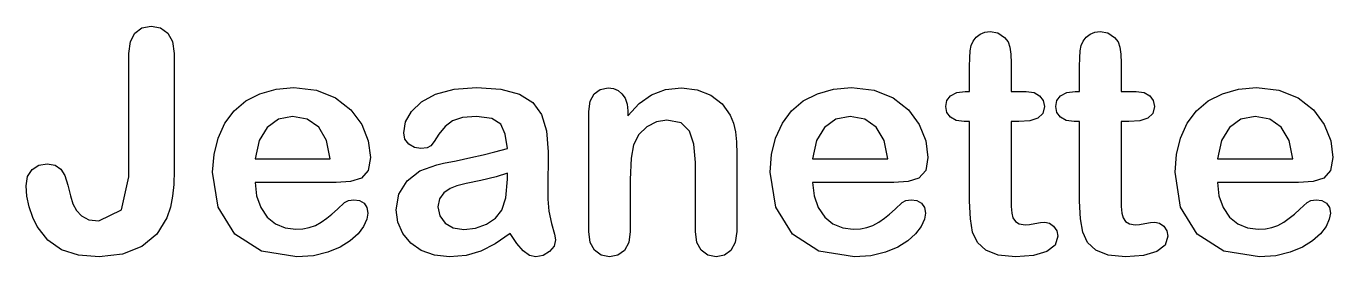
# Model space of a CAD drawing. Extents: x 0 to 56.9, y 0 to 10.
import ezdxf

# ---------------------------------------------------------------- set-up
doc = ezdxf.new("R2010")
doc.units = 0
doc.layers.add('Layer_1', color=7, linetype='CONTINUOUS')

msp = doc.modelspace()

# ---------------------------------------------------------------- linework, layer by layer
at = {"layer": 'Layer_1', "color": 7}
for points in [[(6.435989, 8.837083), (6.435989, 6.297083), (6.435989, 3.757083), (6.421102, 3.145231), (6.376459, 2.632603), (6.287158, 2.166273), (6.125105, 1.693333), (5.686884, 0.980612), (5.033699, 0.443176), (4.190336, 0.110795), (3.181615, 0), (2.277069, 0.077721), (1.534584, 0.310885), (0.942578, 0.71768), (0.476251, 1.316301), (0.284428, 1.714827), (0.132293, 2.169583), (0.033075, 2.640869), (0.000001, 3.08901), (0.064493, 3.497456), (0.257969, 3.796769), (0.552318, 3.980321), (0.919428, 4.04151), (1.261731, 3.985283), (1.508126, 3.816612), (1.683411, 3.528876), (1.812397, 3.115468), (1.924843, 2.657404), (2.037293, 2.301875), (2.187773, 2.0191), (2.414324, 1.779321), (2.735129, 1.615609), (3.168386, 1.561042), (4.145688, 2.038943), (4.471459, 3.472654), (4.471459, 6.154869), (4.471459, 8.837083), (4.535948, 9.357972), (4.729428, 9.730051), (5.040309, 9.953286), (5.443803, 10.027708), (5.852249, 9.953286), (6.164793, 9.730051), (6.368186, 9.357972), (6.43599, 8.837083)], [(40.858282, 7.183436), (40.9575, 7.183436), (41.056718, 7.183436), (41.056718, 7.725833), (41.056718, 8.268228), (41.061685, 8.656828), (41.076559, 8.949529), (41.12286, 9.182687), (41.20885, 9.379478), (41.337834, 9.546488), (41.513122, 9.677135), (41.723132, 9.766424), (41.956299, 9.796196), (42.283719, 9.731697), (42.578071, 9.538228), (42.728549, 9.346398), (42.809581, 9.114894), (42.849267, 8.817232), (42.862503, 8.41375), (42.862503, 7.798593), (42.862503, 7.183436), (43.193231, 7.183436), (43.523961, 7.183436), (43.861302, 7.137129), (44.106045, 6.998228), (44.25983, 6.793171), (44.311096, 6.535208), (44.238334, 6.225972), (44.020054, 6.025885), (43.672786, 5.916738), (43.199846, 5.880362), (43.031173, 5.880362), (42.862503, 5.880362), (42.862503, 4.220103), (42.862503, 2.559843), (42.869107, 2.184462), (42.888947, 1.905), (42.945166, 1.699946), (43.047697, 1.534583), (43.219675, 1.430401), (43.471031, 1.395676), (43.65789, 1.408913), (43.900979, 1.448602), (44.142409, 1.493249), (44.324313, 1.508122), (44.531012, 1.463472), (44.714572, 1.329526), (44.848512, 1.136052), (44.893165, 0.899581), (44.774099, 0.514279), (44.416915, 0.231507), (43.836483, 0.057872), (43.047697, -0.000003), (42.303556, 0.071103), (41.764467, 0.284424), (41.402319, 0.62342), (41.188999, 1.071558), (41.089781, 1.658603), (41.056707, 2.414318), (41.056707, 4.14734), (41.056707, 5.88036), (40.937646, 5.88036), (40.818582, 5.88036), (40.474624, 5.926658), (40.223271, 6.065568), (40.06948, 6.275578), (40.018217, 6.535206), (40.071133, 6.793168), (40.229883, 6.998225), (40.496121, 7.137126), (40.858271, 7.183433)], [(45.647241, 7.183436), (45.746459, 7.183436), (45.845677, 7.183436), (45.845677, 7.725833), (45.845677, 8.268228), (45.850644, 8.656828), (45.865517, 8.949529), (45.911818, 9.182687), (45.997809, 9.379478), (46.126793, 9.546488), (46.302081, 9.677135), (46.512091, 9.766424), (46.745257, 9.796196), (47.072677, 9.731697), (47.367029, 9.538228), (47.517507, 9.346398), (47.598539, 9.114894), (47.638225, 8.817232), (47.651461, 8.41375), (47.651461, 7.798593), (47.651461, 7.183436), (47.982189, 7.183436), (48.31292, 7.183436), (48.65026, 7.137129), (48.895003, 6.998228), (49.048789, 6.793171), (49.100054, 6.535208), (49.027292, 6.225972), (48.809013, 6.025885), (48.461744, 5.916738), (47.988804, 5.880362), (47.820132, 5.880362), (47.651461, 5.880362), (47.651461, 4.220103), (47.651461, 2.559843), (47.658065, 2.184462), (47.677906, 1.905), (47.734124, 1.699946), (47.836656, 1.534583), (48.008633, 1.430401), (48.259989, 1.395676), (48.446848, 1.408913), (48.689938, 1.448602), (48.931367, 1.493249), (49.113271, 1.508122), (49.319971, 1.463472), (49.503531, 1.329526), (49.637471, 1.136052), (49.682124, 0.899581), (49.563057, 0.514279), (49.205874, 0.231507), (48.625441, 0.057872), (47.836656, -0.000003), (47.092515, 0.071103), (46.553425, 0.284424), (46.191278, 0.62342), (45.977957, 1.071558), (45.878739, 1.658603), (45.845665, 2.414318), (45.845665, 4.14734), (45.845665, 5.88036), (45.726604, 5.88036), (45.60754, 5.88036), (45.263582, 5.926658), (45.012229, 6.065568), (44.858438, 6.275578), (44.807175, 6.535206), (44.860092, 6.793168), (45.018842, 6.998225), (45.285079, 7.137126), (45.647229, 7.183433)], [(13.49375, 3.227917), (11.727657, 3.227917), (9.961561, 3.227917), (10.026049, 2.649138), (10.206302, 2.143125), (10.489074, 1.731366), (10.847917, 1.435362), (11.271247, 1.256769), (11.73427, 1.197237), (12.043498, 1.215413), (12.322968, 1.269989), (12.589203, 1.369207), (12.84552, 1.508114), (13.08695, 1.678438), (13.308542, 1.858685), (13.551623, 2.076966), (13.857552, 2.361393), (14.026219, 2.450688), (14.254427, 2.480457), (14.505777, 2.442422), (14.704218, 2.328322), (14.833197, 2.144765), (14.876199, 1.898373), (14.828238, 1.632136), (14.684375, 1.322905), (14.442937, 1.003752), (14.102292, 0.694518), (13.667379, 0.421668), (13.129949, 0.198425), (12.503212, 0.049598), (11.787186, -0.000011), (10.241026, 0.248034), (9.081824, 0.992175), (8.357527, 2.161303), (8.116094, 3.68431), (8.175625, 4.454906), (8.354219, 5.165976), (8.646914, 5.804281), (9.04875, 6.343373), (9.558071, 6.77497), (10.173228, 7.090822), (10.87768, 7.289252), (11.654895, 7.355405), (12.637158, 7.242951), (13.467292, 6.905614), (14.132052, 6.396284), (14.605, 5.754675), (14.887767, 5.040297), (14.982032, 4.312697), (14.88446, 3.750454), (14.59177, 3.426341), (14.122129, 3.277512), (13.49375, 3.227905)], [(21.060834, 1.018644), (20.415908, 0.572158), (19.790834, 0.251353), (19.144257, 0.062837), (18.421616, 0), (17.768424, 0.067798), (17.197917, 0.271196), (16.734895, 0.596965), (16.390936, 1.018644), (16.177616, 1.508122), (16.10651, 2.037292), (16.22392, 2.723552), (16.576145, 3.300676), (17.133421, 3.737237), (17.865991, 4.001821), (18.165299, 4.066309), (18.71927, 4.180417), (19.350959, 4.312706), (19.883436, 4.431769), (20.392757, 4.562404), (20.94177, 4.716196), (20.852475, 5.334658), (20.650728, 5.761301), (20.262119, 6.014305), (19.59901, 6.098644), (18.995427, 6.050684), (18.56052, 5.906821), (18.239712, 5.667039), (17.965209, 5.331353), (17.755193, 5.012196), (17.614635, 4.822029), (17.455882, 4.732731), (17.178074, 4.702968), (16.893645, 4.75092), (16.648907, 4.894792), (16.485196, 5.119683), (16.430625, 5.3975), (16.514959, 5.867129), (16.767968, 6.323542), (17.199568, 6.733639), (17.819686, 7.064375), (18.621703, 7.282648), (19.59901, 7.355417), (20.662299, 7.284302), (21.470936, 7.070987), (22.051363, 6.710488), (22.430052, 6.184635), (22.643367, 5.476869), (22.714478, 4.570676), (22.712785, 3.983629), (22.707846, 3.4925), (22.706152, 3.024516), (22.701214, 2.506926), (22.742548, 1.986026), (22.866579, 1.441978), (22.995557, 0.990532), (23.038557, 0.734218), (22.972407, 0.467981), (22.773973, 0.224894), (22.49781, 0.056224), (22.185275, 0), (21.909112, 0.064491), (21.636265, 0.257968), (21.356794, 0.58043), (21.060797, 1.018644)], [(26.18052, 6.343385), (26.18052, 6.234244), (26.18052, 6.125103), (26.678264, 6.669148), (27.21901, 7.044529), (27.829203, 7.267767), (28.522084, 7.342186), (29.198421, 7.264459), (29.798699, 7.031301), (30.289825, 6.655918), (30.63875, 6.151561), (30.785921, 5.807597), (30.87026, 5.437186), (30.909943, 5.000619), (30.923179, 4.458228), (30.923179, 2.778125), (30.923179, 1.098019), (30.860337, 0.621769), (30.671827, 0.277811), (30.389049, 0.069452), (30.030211, 0), (29.664751, 0.071106), (29.375368, 0.284426), (29.186847, 0.630039), (29.124013, 1.098019), (29.124013, 2.602837), (29.124013, 4.107654), (29.06117, 4.894786), (28.87266, 5.47026), (28.503892, 5.827443), (27.887086, 5.94651), (27.425715, 5.873744), (27.007346, 5.655468), (26.663385, 5.316466), (26.425263, 4.868333), (26.326042, 4.289552), (26.292971, 3.360208), (26.292971, 2.229112), (26.292971, 1.098019), (26.228478, 0.616808), (26.035003, 0.271196), (25.745612, 0.067798), (25.38016, 0), (25.024625, 0.071106), (24.738545, 0.284426), (24.550029, 0.630039), (24.487189, 1.098019), (24.487189, 3.707471), (24.487189, 6.316926), (24.543414, 6.766712), (24.712086, 7.084218), (24.978321, 7.27769), (25.327243, 7.342186), (25.553789, 7.314077), (25.757189, 7.229746), (25.929167, 7.089182), (26.061461, 6.892403), (26.150757, 6.642698), (26.180523, 6.343393)], [(37.756042, 3.227917), (35.989946, 3.227917), (34.223853, 3.227917), (34.288341, 2.649138), (34.468593, 2.143125), (34.751366, 1.731366), (35.110209, 1.435362), (35.533539, 1.256769), (35.996561, 1.197237), (36.305792, 1.215413), (36.58526, 1.269989), (36.851494, 1.369207), (37.107811, 1.508114), (37.349241, 1.678438), (37.570834, 1.858685), (37.813914, 2.076966), (38.119843, 2.361393), (38.288511, 2.450688), (38.516718, 2.480457), (38.768068, 2.442422), (38.96651, 2.328322), (39.095491, 2.144765), (39.138491, 1.898373), (39.09053, 1.632136), (38.946667, 1.322905), (38.705229, 1.003752), (38.364584, 0.694518), (37.929671, 0.421668), (37.392241, 0.198425), (36.765504, 0.049598), (36.049478, -0.000011), (34.503318, 0.248034), (33.344116, 0.992175), (32.619818, 2.161303), (32.378385, 3.68431), (32.437917, 4.454906), (32.61651, 5.165976), (32.909205, 5.804281), (33.311042, 6.343373), (33.820363, 6.77497), (34.43552, 7.090822), (35.139972, 7.289252), (35.917186, 7.355405), (36.89945, 7.242951), (37.729584, 6.905614), (38.394344, 6.396284), (38.867292, 5.754675), (39.150059, 5.040297), (39.244324, 4.312697), (39.146751, 3.750454), (38.854061, 3.426341), (38.384421, 3.277512), (37.756042, 3.227905)], [(55.377292, 3.227917), (53.611199, 3.227917), (51.845103, 3.227917), (51.909591, 2.649138), (52.089843, 2.143125), (52.372616, 1.731366), (52.731459, 1.435362), (53.154789, 1.256769), (53.617811, 1.197237), (53.927042, 1.215413), (54.20651, 1.269989), (54.472744, 1.369207), (54.729061, 1.508114), (54.970491, 1.678438), (55.192084, 1.858685), (55.435164, 2.076966), (55.741093, 2.361393), (55.909761, 2.450688), (56.137968, 2.480457), (56.389318, 2.442422), (56.58776, 2.328322), (56.716741, 2.144765), (56.759741, 1.898373), (56.71178, 1.632136), (56.567917, 1.322905), (56.326479, 1.003752), (55.985834, 0.694518), (55.550921, 0.421668), (55.013491, 0.198425), (54.386754, 0.049598), (53.670728, -0.000011), (52.124568, 0.248034), (50.965366, 0.992175), (50.241068, 2.161303), (49.999635, 3.68431), (50.059167, 4.454906), (50.23776, 5.165976), (50.530455, 5.804281), (50.932292, 6.343373), (51.441613, 6.77497), (52.05677, 7.090822), (52.761222, 7.289252), (53.538436, 7.355405), (54.5207, 7.242951), (55.350834, 6.905614), (56.015594, 6.396284), (56.488542, 5.754675), (56.771309, 5.040297), (56.865574, 4.312697), (56.768001, 3.750454), (56.475311, 3.426341), (56.005671, 3.277512), (55.377292, 3.227905)], [(9.961561, 4.253165), (11.59867, 4.253165), (13.235782, 4.253165), (13.077027, 5.061794), (12.733074, 5.635614), (12.233668, 5.982874), (11.595366, 6.098633), (10.980206, 5.98122), (10.484116, 5.628998), (10.138501, 5.053525), (9.961561, 4.253165)], [(34.223853, 4.253165), (35.860962, 4.253165), (37.498074, 4.253165), (37.339318, 5.061794), (36.995366, 5.635614), (36.495959, 5.982874), (35.857657, 6.098633), (35.242497, 5.98122), (34.746407, 5.628998), (34.400792, 5.053525), (34.223853, 4.253165)], [(51.845103, 4.253165), (53.482215, 4.253165), (55.119324, 4.253165), (54.960568, 5.061794), (54.616616, 5.635614), (54.117209, 5.982874), (53.478907, 6.098633), (52.863747, 5.98122), (52.367657, 5.628998), (52.022042, 5.053525), (51.845103, 4.253165)], [(20.941733, 3.631404), (20.453906, 3.48092), (19.784182, 3.320519), (19.145871, 3.181612), (18.739079, 3.082394), (18.45465, 2.9716), (18.183454, 2.784737), (17.985015, 2.521808), (17.918871, 2.169583), (17.996589, 1.789244), (18.229755, 1.468436), (18.588592, 1.255116), (19.043348, 1.18401), (19.557628, 1.241885), (20.028922, 1.415519), (20.42414, 1.686715), (20.696996, 2.024061), (20.880544, 2.566456), (20.941733, 3.373436), (20.941733, 3.50242), (20.941733, 3.631404)]]:
    msp.add_lwpolyline(points, dxfattribs=at)

doc.saveas('drawing.dxf')
